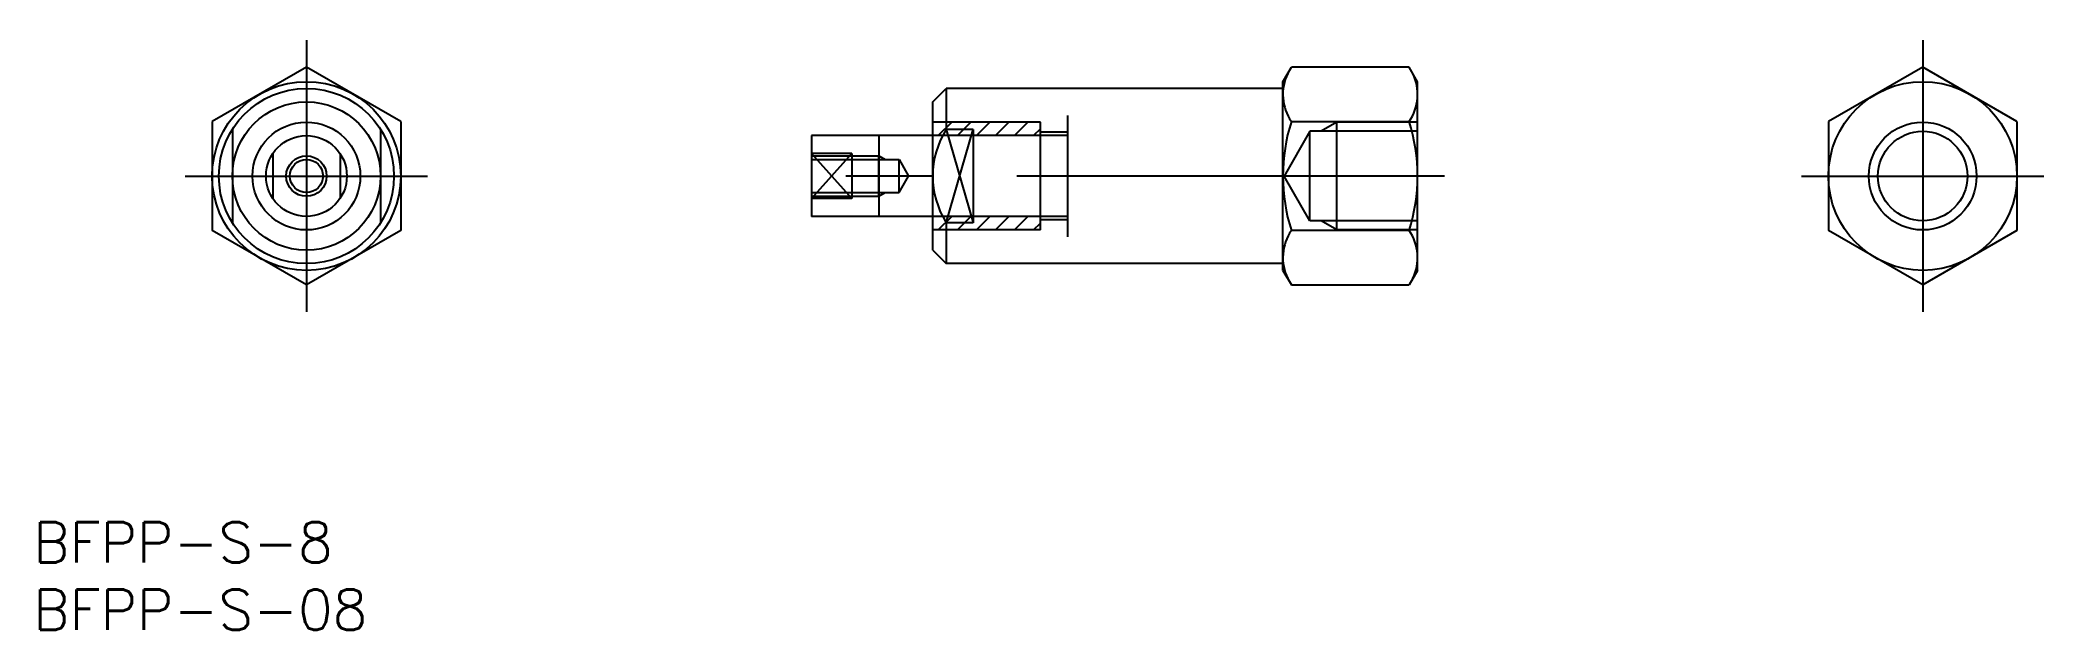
# Model space of a CAD drawing. Extents: x -20 to 129, y -34 to 10.
import ezdxf

# ---------------------------------------------------------------- set-up
doc = ezdxf.new("R2010")
doc.units = 0
for name, pattern in [('CENTER', [50.8, 31.75, -6.35, 6.35, -6.35]), ('DASHED', [19.05, 12.7, -6.35]), ('PHANTOM', [63.5, 31.75, -6.35, 6.35, -6.35, 6.35, -6.35])]:
    doc.linetypes.add(name, pattern=pattern)
doc.layers.get('0').update_dxf_attribs({"linetype": 'CONTINUOUS'})
doc.layers.add('CENTER', color=1, linetype='CENTER')
doc.styles.get("Standard").update_dxf_attribs({"font": 'txt.shx', "height": 3, "bigfont": 'bigfont.shx'})

msp = doc.modelspace()

# ---------------------------------------------------------------- linework, layer by layer
at = {"color": 7, "linetype": 'CONTINUOUS'}
for p, q in [((0, 8.08), (-7, 4.04)), ((7, 4.04), (0, 8.08)), ((72.5, 7), (73.13, 8.08)), ((81.87, 8.08), (73.13, 8.08)), ((82.5, 7), (81.87, 8.08)), ((120, 8.08), (113, 4.04)), ((127, 4.04), (120, 8.08)), ((46.5, 5.5), (47.5, 6.5)), ((72.5, 6.5), (47.5, 6.5)), ((47.5, 6.5), (47.5, 3.46)), ((72.5, -7), (72.5, 7)), ((82.5, -7), (82.5, 7)), ((46.5, -5.5), (46.5, 5.5)), ((-7, 4.04), (-7, -4.04)), ((-5.5, 3.46), (-5.5, -3.46)), ((5.5, 3.46), (5.5, -3.46)), ((7, 4.04), (7, -4.04)), ((37.5, 3), (37.5, -3)), ((46.5, 3), (37.5, 3)), ((49.5, 3.46), (47.5, 3.46)), ((49.5, 3.46), (49.5, -3.46)), ((73.13, 4.04), (81.87, 4.04)), ((113, 4.04), (113, -4.04)), ((127, 4.04), (127, -4.04)), ((-2.5, 1.66), (-2.5, -1.66)), ((2.5, 1.66), (2.5, -1.66)), ((40.5, 1.66), (37.5, 1.66)), ((40.5, 1.66), (40.5, -1.66)), ((40.5, -1.66), (37.5, -1.66)), ((0, -8.08), (-7, -4.04)), ((7, -4.04), (0, -8.08)), ((46.5, -3), (37.5, -3)), ((47.5, -3.46), (47.5, -6.5)), ((49.5, -3.46), (47.5, -3.46)), ((81.87, -4.04), (73.13, -4.04)), ((120, -8.08), (113, -4.04)), ((127, -4.04), (120, -8.08)), ((46.5, -5.5), (47.5, -6.5)), ((72.5, -6.5), (47.5, -6.5)), ((72.5, -7), (73.13, -8.08)), ((82.5, -7), (81.87, -8.08)), ((73.13, -8.08), (81.87, -8.08))]:
    msp.add_line(p, q, dxfattribs=at)
at = {"color": 3, "linetype": 'DASHED'}
for p, q in [((56.5, 4.5), (56.5, -4.5)), ((54.5, 4), (46.5, 4)), ((56.5, 3), (46.5, 3)), ((47.91, 4), (46.91, 3)), ((49.33, 4), (48.33, 3)), ((50.74, 4), (49.74, 3)), ((52.16, 4), (51.16, 3)), ((53.57, 4), (52.57, 3)), ((54.5, 3.51), (53.99, 3)), ((54.5, -4), (54.5, 4)), ((56.5, 3.25), (54.5, 3.25)), ((74.5, 3.32), (72.58, 0)), ((74.5, -3.32), (74.5, 3.32)), ((82.5, 3.32), (74.5, 3.32)), ((76.5, 4), (75.33, 3.32)), ((76.5, -4), (76.5, 4)), ((82.5, 4), (76.5, 4)), ((37.5, 1.5), (42.5, 1.5)), ((42.5, -1.5), (42.5, 1.5)), ((42.5, 1.5), (42.97, 1.23)), ((37.5, 1.23), (44, 1.23)), ((44, 1.23), (44.71, 0)), ((44, -1.23), (44, 1.23)), ((44, -1.23), (44.71, 0)), ((74.5, -3.32), (72.58, 0)), ((37.5, -1.23), (44, -1.23)), ((42.5, -1.5), (42.97, -1.23)), ((37.5, -1.5), (42.5, -1.5)), ((56.5, -3), (46.5, -3)), ((54.5, -4), (46.5, -4)), ((46.91, -4), (47.91, -3)), ((48.33, -4), (49.33, -3)), ((49.74, -4), (50.74, -3)), ((51.16, -4), (52.16, -3)), ((52.57, -4), (53.57, -3)), ((53.99, -4), (54.5, -3.49)), ((56.5, -3.25), (54.5, -3.25)), ((82.5, -3.32), (74.5, -3.32)), ((76.5, -4), (75.33, -3.32)), ((82.5, -4), (76.5, -4))]:
    msp.add_line(p, q, dxfattribs=at)
at = {"color": 3, "linetype": 'PHANTOM'}
msp.add_line((42.5, 3), (42.5, -3), dxfattribs=at)
at = {"color": 3, "linetype": 'CONTINUOUS'}
for p, q in [((47.5, 3.46), (49.5, -3.46)), ((47.5, -3.46), (49.5, 3.46)), ((37.5, 1.66), (40.5, -1.66)), ((37.5, -1.66), (40.5, 1.66))]:
    msp.add_line(p, q, dxfattribs=at)
at = {"color": 7, "linetype": 'CONTINUOUS'}
for centre, radius in [((0, 0), 7), ((0, 0), 6.5), ((120, 0), 7), ((0, 0), 5.5), ((0, 0), 4), ((0, 0), 3), ((120, 0), 3.32), ((0, 0), 1.23)]:
    msp.add_circle(centre, radius, dxfattribs=at)
at = {"color": 3, "linetype": 'CONTINUOUS'}
for centre, radius in [((120, 0), 4), ((0, 0), 1.5)]:
    msp.add_circle(centre, radius, dxfattribs=at)
at = {"color": 7, "linetype": 'CONTINUOUS'}
for centre, radius, start, end in [((76.08, 6.06), 3.58, 154.3842, 214.3842), ((78.92, 6.06), 3.58, 325.6158, 25.6158), ((53, 0), 6.5, 147.7958, 212.2042), ((85.87, 0), 13.37, 162.412, 197.588), ((69.13, 0), 13.37, 342.412, 17.588), ((76.08, -6.06), 3.58, 145.6158, 205.6158), ((78.92, -6.06), 3.58, 334.3842, 34.3842)]:
    msp.add_arc(centre, radius, start, end, dxfattribs=at)
at = {"layer": 'CENTER', "color": 1, "linetype": 'CENTER'}
for p, q in [((0, 10.08), (0, -10.08)), ((120, 10.08), (120, -10.08)), ((-9, 0), (9, 0)), ((84.5, 0), (35.5, 0)), ((111, 0), (129, 0))]:
    msp.add_line(p, q, dxfattribs=at)

# ---------------------------------------------------------------- texts
at = {"color": 7, "linetype": 'CONTINUOUS'}
for s, p in [('BFPP-S-8', (-20.29, -28.67)), ('BFPP-S-08', (-20.29, -33.67))]:
    msp.add_text(s, height=3, dxfattribs=at).set_placement(p)

doc.saveas('drawing.dxf')
